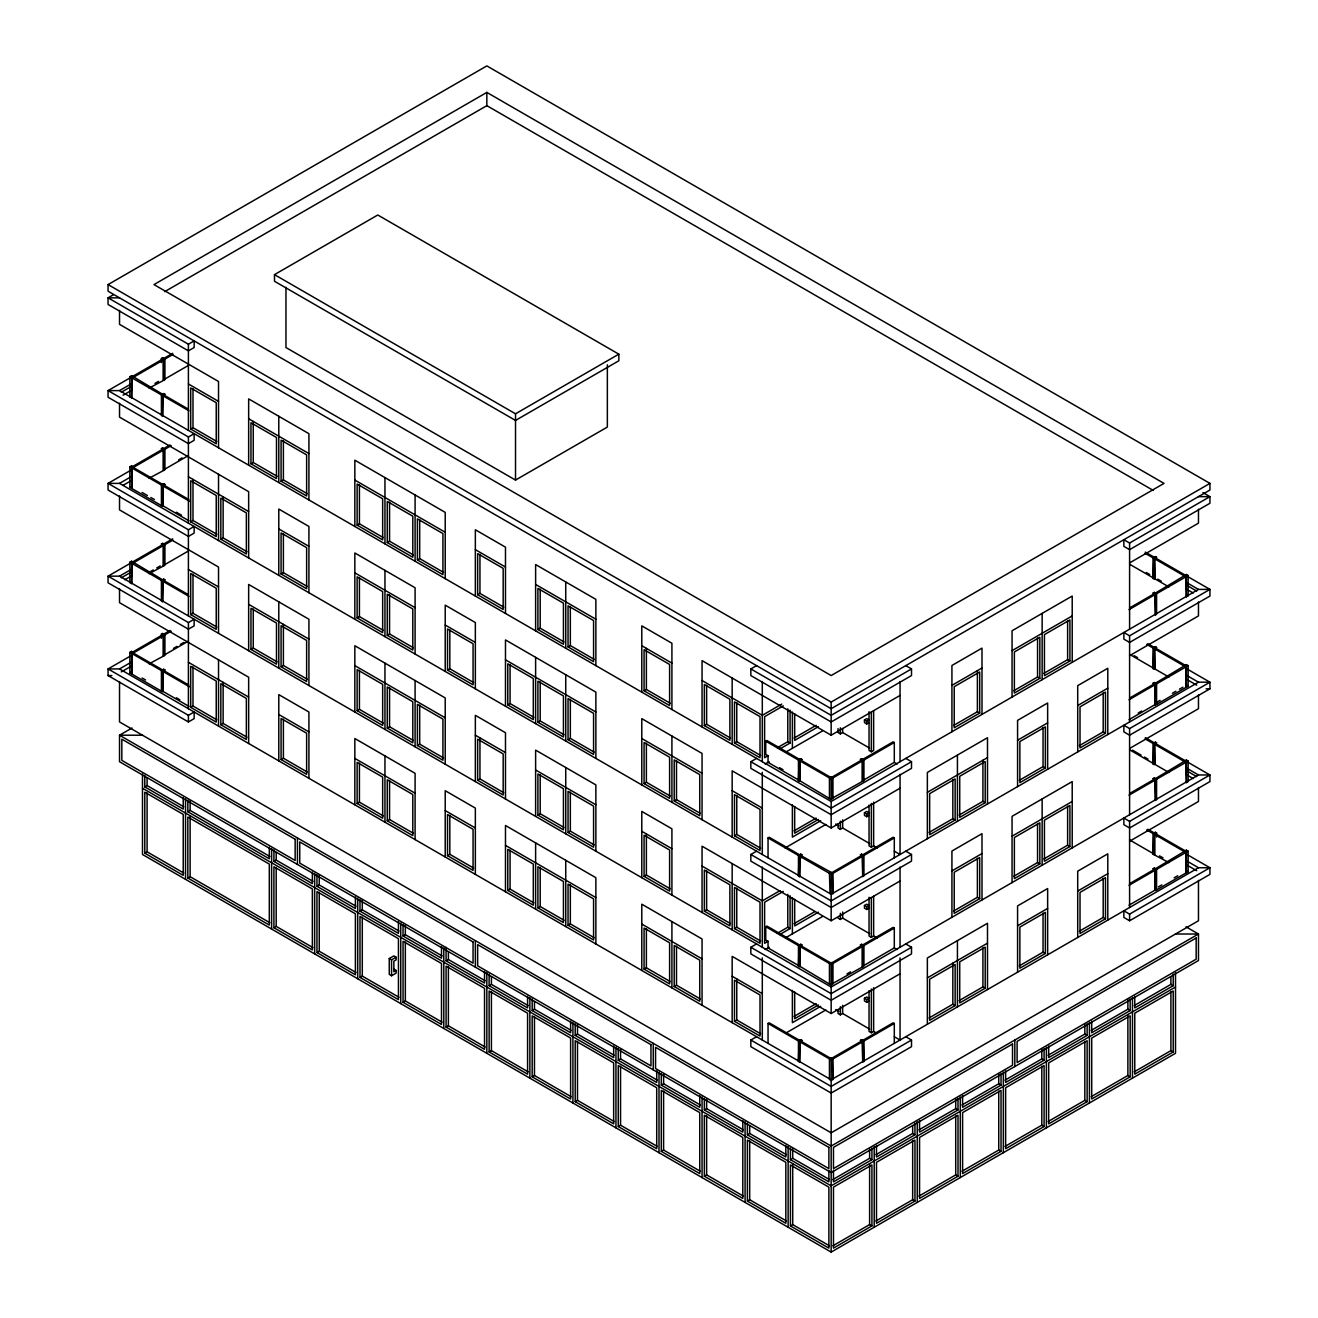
<?xml version="1.0" encoding="UTF-8"?>
<svg xmlns="http://www.w3.org/2000/svg" width="1318" height="1318" viewBox="0 0 1318 1318"><rect width="100%" height="100%" fill="white"/><g stroke="black" fill="none" stroke-linecap="round" stroke-linejoin="round"><path stroke-width="1.5" d="M161.999 395.252L163.729 393.588L164.865 394.263L163.152 395.911L162.575 416.126L161.422 415.467L161.422 394.922L163.729 393.588M161.999 485.37L163.729 483.722L164.865 484.381L163.152 486.045L163.152 505.914L188.968 520.824M161.999 580.81L163.729 579.146L164.865 579.805L163.152 581.469L162.575 601.683L161.422 601.008L161.422 580.48L163.729 579.146M161.999 670.928L163.729 669.28L164.865 669.939L163.152 671.587L163.152 691.472L188.968 706.382M800.751 758.723L798.461 760.058L798.461 780.602L799.038 760.387L800.751 758.723L801.904 759.399L800.174 761.046L800.174 780.931L829.45 798.494L829.45 777.949L831.164 776.961L832.894 777.949L832.894 798.494L831.164 799.482L829.45 798.494M798.461 876.025L799.038 855.81L800.751 854.163L801.904 854.822L800.174 856.469L799.598 876.684L798.461 876.025L798.461 855.481L800.751 854.163L800.751 858.265M800.751 944.281L798.461 945.616L798.461 966.143L799.038 945.945L800.751 944.281L801.904 944.94L800.174 946.604L800.174 966.489L829.45 984.035L829.45 963.507L831.164 962.502L832.894 963.507L832.894 984.035L831.164 985.04L829.45 984.035M800.751 1039.704L798.461 1041.039L798.461 1061.583L799.038 1041.368L800.751 1039.704L801.904 1040.38L800.174 1042.027L799.598 1062.242L799.598 1041.698L801.904 1040.38M1155.425 556.608L1153.695 558.272L1153.135 578.487L1153.135 557.942L1155.425 556.608L1156.578 557.283L1154.848 558.931L1154.848 578.816L1168.901 586.922M1186.414 595.044L1188.144 596.049L1188.144 575.505L1186.414 574.5L1154.848 593.397L1154.271 592.392L1153.135 593.067L1154.848 594.715L1155.425 614.929L1156.578 614.27L1156.578 593.726L1154.271 592.392M1155.425 646.743L1153.135 648.061L1153.135 668.605L1153.695 648.39L1155.425 646.743L1156.578 647.402L1154.848 649.066L1154.848 668.934L1168.901 677.04M1154.271 682.526L1154.848 683.515L1186.414 664.634L1188.144 665.623L1188.144 686.167L1156.578 704.389L1156.578 683.844L1154.271 682.526L1153.135 683.185L1154.848 684.849L1154.848 704.718L1129.032 719.628M1155.425 742.166L1153.695 743.83L1153.135 764.028L1153.135 743.484L1155.425 742.166L1156.578 742.825L1154.848 744.489L1154.848 764.358L1168.901 772.48M1145.095 738.854L1185.838 762.381L1186.414 782.595L1188.144 781.59L1188.144 761.046L1186.414 760.058L1154.848 778.938L1154.271 777.949L1153.135 778.609L1154.848 780.272L1155.425 800.487L1155.425 779.943L1153.135 778.609M1155.425 832.284L1153.135 833.619L1153.135 854.163L1153.695 833.948L1155.425 832.284L1156.578 832.96L1156.578 837.062M1154.848 854.492L1154.848 834.607L1156.578 832.96L1154.271 834.278L1154.271 854.822L1168.901 862.598M1154.271 868.068L1154.848 869.073L1186.414 850.176L1188.144 851.181L1188.144 871.725L1156.578 889.947L1156.578 869.402L1154.271 868.068L1153.135 868.743L1154.848 870.391L1154.848 890.276L1129.032 905.186M108.06 284.589L486.836 65.9L1209.94 483.393L1209.94 490.016L831.164 708.705L108.06 291.212L108.06 284.589L831.164 702.066L1209.94 483.393M113.299 294.804L108.06 297.835L108.06 304.458L188.408 350.852L194.141 347.54L194.141 340.917L188.408 344.229L108.06 297.835L119.526 297.835M486.836 92.408L153.975 284.589L831.164 675.557L1164.025 483.393L486.836 92.408L486.836 105.654L1153.332 490.461M164.651 291.673L486.836 105.654M274.49 274.638L377.788 214.999L618.834 354.163L618.834 360.786L515.519 420.426L274.49 281.261L274.49 274.638L515.519 413.803L618.834 354.163M131.586 396.24L129.856 397.245L129.856 376.701L131.586 375.696L133.299 377.36M149.099 388.118L164.865 379.683L164.865 359.139L162.575 357.804L161.422 358.48L161.422 362.582M172.674 353.306L108.06 390.606L108.06 397.245L188.408 443.622L194.141 440.311L194.141 433.688L188.408 436.999L108.06 390.606L119.526 390.606L831.164 801.476L1198.474 589.41L1209.94 589.41L1209.94 596.049L1129.592 642.426L1123.859 639.115L1123.859 632.492L1129.592 635.803L1209.94 589.41L1145.326 552.11M133.299 376.701L131.586 377.689L131.586 398.234L132.162 378.019L172.905 354.493M119.526 390.606L131.965 383.439M121.305 392.237L131.899 386.125M123.068 395.202L131.899 390.112M154.98 383.406L158.489 381.38M162.575 357.804L164.305 359.468L164.305 379.353L188.408 365.432M164.865 394.263L162.575 395.581L162.575 416.126M190.698 429.042L216.234 443.787L216.234 402.698L190.698 387.97L190.698 429.042L192.988 427.724L216.827 441.481M163.729 483.722L161.422 485.04L161.422 505.585L129.856 487.363L129.856 466.819L131.586 465.831L133.299 467.478M163.152 470.131L163.152 450.262L161.422 448.598L162.575 447.939L164.865 449.257L164.865 469.801L149.099 478.236M131.586 465.831L132.162 466.819L161.999 449.586M162.575 447.939L163.152 448.927L170.038 444.957M133.299 466.819L131.586 467.824L131.586 488.352M171.192 445.616L132.162 468.154L132.162 488.022M130.762 470.279L108.06 483.393L108.06 490.016L188.408 536.41L194.141 533.098L194.141 526.459L188.408 529.77L108.06 483.393L119.526 483.393L831.164 894.247L1198.474 682.197L1209.94 682.197L1209.94 688.82L1129.592 735.213L1123.859 731.885L1123.859 725.262L1129.592 728.574L1209.94 682.197L1187.238 669.083M119.526 483.393L131.965 476.21M123.068 485.321L131.899 480.23M129.856 487.363L131.586 486.375M178.638 459.867L182.082 457.873M163.152 448.927L164.305 449.586L164.305 469.472L188.408 455.55M164.865 484.381L162.575 485.716L163.152 505.914M250.964 463.837L276.5 478.582L276.5 437.494L250.964 422.749L250.964 463.837L253.254 462.519L277.093 476.276M190.698 521.829L216.234 536.574L216.234 495.486L190.698 480.74L190.698 521.829L192.988 520.495L216.827 534.268M131.586 581.798L129.856 582.787L129.856 562.242L131.586 561.254L133.299 562.918M163.152 565.57L163.152 545.685L161.422 544.021L162.575 543.362L164.865 544.68L164.865 565.224L149.099 573.676M172.674 538.848L108.06 576.164L108.06 582.787L188.408 629.18L194.141 625.869L194.141 619.246L188.408 622.557L108.06 576.164L119.526 576.164L831.164 987.017L1198.474 774.968L1209.94 774.968L1209.94 781.59L1129.592 827.984L1123.859 824.673L1123.859 818.05L1129.592 821.361L1209.94 774.968L1145.326 737.652M133.299 562.242L131.586 563.247L131.586 583.792L132.162 563.577L172.905 540.051M281.08 481.235L306.633 495.98L306.633 454.891L281.08 440.146L281.08 481.235L283.386 479.917L307.226 493.673M119.526 576.164L131.965 568.981M121.305 577.795L131.899 571.683M124.831 579.739L131.899 575.653M149.708 571.996L153.218 569.969M156.743 567.943L160.252 565.916M162.575 543.362L164.305 545.026L164.305 564.895L188.408 550.99M220.831 539.227L246.367 553.972L246.367 512.883L220.831 498.138L220.831 539.227L223.121 537.892L246.96 551.649M164.865 579.805L162.575 581.139L162.575 601.683M190.698 614.6L216.234 629.345L216.234 588.256L190.698 573.511L190.698 614.6L192.988 613.282L216.827 627.038M163.729 669.28L161.422 670.598L161.422 691.143L129.856 672.921L129.856 652.377L131.586 651.389L133.299 653.036M149.099 663.794L164.865 655.359L164.865 634.815L162.575 633.48L161.422 634.156L161.422 638.258M131.586 651.389L132.162 652.377L161.999 635.144L163.152 635.803L163.152 655.689M162.575 633.48L163.152 634.485L170.038 630.498M133.299 652.377L131.586 653.366L131.586 673.91M171.192 631.174L132.162 653.695L132.162 673.58M130.762 655.837L108.06 668.934L108.06 675.574L188.408 721.951L194.141 718.639L194.141 712.017L188.408 715.328L108.06 668.934L119.526 668.934L831.164 1079.804L1198.474 867.738L1209.94 867.738L1209.94 874.378L1129.592 920.755L1123.859 917.443L1123.859 910.82L1129.592 914.132L1209.94 867.738L1187.238 854.641M357.129 525.141L382.665 539.886L382.665 498.797L357.129 484.052L357.129 525.141L359.419 523.806L383.258 537.579M281.08 574.005L306.633 588.751L306.633 547.662L281.08 532.917L281.08 574.005L283.386 572.687L307.226 586.444M119.526 668.934L131.965 661.768M121.305 671.9L131.899 665.788M129.856 672.921L131.586 671.916M173.482 648.407L176.925 646.413M180.368 644.42L183.812 642.443M163.152 634.485L164.305 635.144L164.305 655.03L188.408 641.108M164.865 669.939L162.575 671.257L163.152 691.472M387.261 542.538L412.798 557.283L412.798 516.195L387.261 501.45L387.261 542.538L389.551 541.204L413.391 554.96M285.957 287.291L285.957 347.54L515.519 480.081L607.351 427.065L607.351 364.806M250.964 649.395L276.5 664.14L276.5 623.052L250.964 608.306L250.964 649.395L253.254 648.061L277.093 661.834M417.394 559.919L442.93 574.664L442.93 533.592L417.394 518.847L417.394 559.919L419.684 558.601L443.523 572.358M132.014 727.997L119.526 735.213L119.526 761.722L831.164 1172.575L1198.474 960.525L1198.474 934.017L1186.019 926.818M190.698 707.371L216.234 722.116L216.234 681.027L190.698 666.298L190.698 707.371L192.988 706.053L216.827 719.809M357.129 617.911L382.665 632.656L382.665 591.568L357.129 576.823L357.129 617.911L359.419 616.593L383.258 630.35M281.08 666.793L306.633 681.538L306.633 640.449L281.08 625.704L281.08 666.793L283.386 665.458L307.226 679.215M220.831 724.768L246.367 739.513L246.367 698.425L220.831 683.68L220.831 724.768L223.121 723.45L246.96 737.207M387.261 635.309L412.798 650.054L412.798 608.965L387.261 594.22L387.261 635.309L389.551 633.974L413.391 647.748M144.782 775.33L144.782 786.895L147.089 785.577L183.779 806.764M477.643 594.715L503.179 609.46L503.179 568.371L477.643 553.626L477.643 594.715L479.95 593.397L503.773 607.153M357.129 710.682L382.665 725.427L382.665 684.355L357.129 669.61L357.129 710.682L359.419 709.364L383.258 723.121M187.831 800.191L187.831 811.756L190.121 810.422L269.844 856.453M281.08 759.563L306.633 774.309L306.633 733.22L281.08 718.475L281.08 759.563L283.386 758.245L307.226 772.002M447.51 670.104L473.063 684.849L473.063 643.761L447.51 629.015L447.51 670.104L449.817 668.77L473.656 682.543M144.782 853.174L183.235 875.366L183.235 814.409L144.782 792.2L144.782 853.174L147.089 851.84L183.779 873.027M537.909 629.51L563.445 644.255L563.445 603.166L537.909 588.421L537.909 629.51L540.199 628.175L564.038 641.948M387.261 728.08L412.798 742.825L412.798 701.736L387.261 686.991L387.261 728.08L389.551 726.762L413.391 740.518M568.042 646.907L593.578 661.652L593.578 620.564L568.042 605.819L568.042 646.907L570.332 645.573L594.171 659.346M187.831 878.019L269.317 925.071L269.317 864.097L187.831 817.045L187.831 878.019L190.121 876.701L269.844 922.715M417.394 745.477L442.93 760.222L442.93 719.134L417.394 704.389L417.394 745.477L419.684 744.159L443.523 757.916M507.776 704.883L533.312 719.628L533.312 678.539L507.776 663.811L507.776 704.883L510.066 703.565L533.905 717.321M357.129 803.469L382.665 818.214L382.665 777.126L357.129 762.381L357.129 803.469L359.419 802.135L383.258 815.908M273.913 849.879L273.913 861.445L276.203 860.127L312.91 881.314M537.909 722.28L563.445 737.026L563.445 695.937L537.909 681.192L537.909 722.28L540.199 720.962L564.038 734.719M387.261 820.867L412.798 835.612L412.798 794.523L387.261 779.778L387.261 820.867L389.551 819.532L413.391 833.289M477.643 780.272L503.179 795.018L503.179 753.929L477.643 739.184L477.643 780.272L479.95 778.938L503.773 792.711M644.074 690.813L669.61 705.558L669.61 664.47L644.074 649.725L644.074 690.813L646.38 689.479L670.203 703.235M568.042 739.678L593.578 754.423L593.578 713.335L568.042 698.589L568.042 739.678L570.332 738.36L594.171 752.117M316.963 874.74L316.963 886.306L319.253 884.971L355.959 906.174M273.913 927.724L312.366 949.916L312.366 888.958L273.913 866.75L273.913 927.724L276.203 926.389L312.91 947.593M905.779 665.623L911.512 668.934L911.512 675.557L831.164 721.951L750.832 675.557L750.832 668.934L756.565 665.623M447.51 855.646L473.063 870.391L473.063 829.302L447.51 814.557L447.51 855.646L449.817 854.328L473.656 868.084M359.995 899.584L359.995 911.15L362.285 909.832L398.992 931.019M537.909 815.068L563.445 829.813L563.445 788.724L537.909 773.979L537.909 815.068L540.199 813.733L564.038 827.49M704.339 725.592L729.875 740.337L729.875 699.248L704.339 684.503L704.339 725.592L706.629 724.274L730.469 738.031M316.963 952.568L355.399 974.776L355.399 913.802L316.963 891.611L316.963 952.568L319.253 951.25L355.959 972.437M644.074 783.584L669.61 798.329L669.61 757.24L644.074 742.495L644.074 783.584L646.38 782.249L670.203 796.023M781.755 704.092L762.298 715.328L702.049 680.533M783.287 705.855L764.605 716.646L764.605 757.735L768.048 755.741L768.048 762.381L799.038 780.272M568.042 832.449L593.578 847.194L593.578 806.122L568.042 791.377L568.042 832.449L570.332 831.131L594.171 844.887M734.472 742.99L760.008 757.735L760.008 716.646L734.472 701.901L734.472 742.99L736.762 741.672L760.601 755.428M403.044 924.429L403.044 935.994L405.334 934.676L442.041 955.863M389.271 958.532L393.851 955.88L396.158 957.214L396.158 959.866L393.851 961.184L393.851 971.794L396.158 970.46L396.158 973.112L391.561 975.765L389.271 974.43L389.271 958.532L391.561 959.866L396.158 957.214M768.048 755.741L765.742 754.423L765.742 741.177L766.895 740.502L800.174 759.728M507.776 890.441L533.312 905.186L533.312 864.097L507.776 849.352L507.776 890.441L510.066 889.123L533.905 902.879M359.995 977.412L398.448 999.621L398.448 938.647L359.995 916.455L359.995 977.412L362.285 976.094L398.992 997.281M674.206 800.982L699.743 815.727L699.743 774.638L674.206 759.893L674.206 800.982L676.496 799.647L700.336 813.42M905.779 758.394L911.512 761.705L911.512 768.345L831.164 814.722L750.832 768.345L750.832 761.705L756.565 758.394M911.512 668.934L831.164 715.328L750.832 668.934M1129.592 543.032L1209.94 496.639L1209.94 503.262L1129.592 549.655L1123.859 546.344L1123.859 539.721L1129.592 543.032L1129.592 629.18M777.34 747.734L787.785 741.704L790.075 743.023L790.075 710.155M794.079 738.064L816.155 725.312M779.63 749.052L790.075 743.023M818.445 726.646L794.672 740.37L794.672 713.664M765.165 764.028L769.185 761.705M785.742 752.15L822.448 730.963M702.049 726.926L702.049 660.648L831.164 735.197L900.046 695.443M1129.592 562.901L1198.474 523.147L1198.474 509.226M446.077 947.362L446.077 960.855L448.384 959.52L485.09 980.724M537.909 907.838L563.445 922.584L563.445 881.495L537.909 866.75L537.909 907.838L540.199 906.504L564.038 920.277M838.05 728.574L838.05 732.561L840.357 733.879L842.647 732.561L869.649 748.146M864.46 719.957L866.75 718.639L869.04 719.957L866.75 721.292L864.46 719.957L864.46 722.61L866.75 723.944L869.04 722.61M801.904 759.399L799.598 760.717L800.174 780.931M1156.578 557.283L1154.271 558.601L1154.848 578.816M403.044 1002.273L441.497 1024.465L441.497 963.507L403.044 941.299L403.044 1002.273L405.334 1000.939L442.041 1022.142M951.925 685.376L981.992 668.012M1012.059 650.647L1072.209 615.918M644.074 876.355L669.61 891.1L669.61 850.011L644.074 835.266L644.074 876.355L646.38 875.037L670.203 888.793M568.042 925.236L593.578 939.981L593.578 898.892L568.042 884.147L568.042 925.236L570.332 923.902L594.171 937.675M869.04 711.704L869.04 750.453L871.346 751.771L873.636 750.453L873.636 710.682M862.153 780.931L862.153 761.046L860.44 759.399L861.593 758.723L863.883 760.058L863.883 780.602L832.317 798.164L832.317 778.279L801.328 760.387M830.027 778.279L861.016 760.387M862.153 759.728L893.159 741.836L894.296 742.495L894.296 762.381L863.306 780.272L863.306 760.387L861.593 758.723M765.742 741.177L831.164 778.938L894.296 742.495M1184.701 576.164L1186.414 574.5M734.472 835.76L760.008 850.505L760.008 809.433L734.472 794.688L734.472 835.76L736.762 834.442L760.601 848.199M1129.592 607.977L1153.695 594.056M1129.032 609.624L1188.144 575.505M489.126 974.134L489.126 985.699L491.416 984.381L528.123 1005.568M953.622 725.477L977.396 711.753L979.702 713.071L979.702 671.982L954.216 686.694L954.216 727.783L979.702 713.071M1013.756 690.747L1037.546 677.024L1039.836 678.342L1039.836 637.253L1014.366 651.965L1014.366 693.054L1039.836 678.342M1043.84 673.383L1067.613 659.659L1069.919 660.993L1069.919 619.905L1044.433 634.617L1044.433 675.689L1069.919 660.993M768.048 857.804L768.048 837.918L769.185 837.26L800.174 855.151M446.077 1027.117L484.53 1049.326L484.53 988.352L446.077 966.16L446.077 1027.117L448.384 1025.799L485.09 1046.986M905.779 851.181L911.512 854.492L911.512 861.115L831.164 907.509L750.832 861.115L750.832 854.492L756.565 851.181M911.512 761.705L831.164 808.099L750.832 761.705M794.079 830.851L816.155 818.099M818.445 819.417L794.672 833.157L794.672 806.451M820.686 820.784L792.382 837.128L792.382 804.853M785.133 847.935L825.859 824.425M732.165 837.095L732.165 770.832L831.164 827.984L900.046 788.213M1129.592 655.689L1198.474 615.918L1198.474 602.013M864.46 812.745L866.75 811.41L869.04 812.745L866.75 814.063L864.46 812.745L864.46 815.397L866.75 816.715L869.04 815.397M838.05 823.997L838.05 827.984L840.357 829.302L842.647 827.984L869.649 843.569M1156.578 647.402L1154.271 648.72L1154.848 668.934M532.175 998.995L532.175 1010.56L534.465 1009.226L571.172 1030.412M704.339 911.15L729.875 925.895L729.875 884.806L704.339 870.061L704.339 911.15L706.629 909.815L730.469 923.589M801.904 854.822L799.598 856.14L799.598 876.684M927.361 792.332L987.495 757.603M1017.578 740.238L1047.645 722.874M1077.712 705.525L1107.795 688.161M489.126 1051.978L527.579 1074.17L527.579 1013.196L489.126 991.004L489.126 1051.978L491.416 1050.644L528.123 1071.831M644.074 969.142L669.61 983.887L669.61 942.798L644.074 928.053L644.074 969.142L646.38 967.807L670.203 981.564M779.992 890.671L762.298 900.869L702.049 866.091M783.287 891.413L764.605 902.204L764.605 943.293L768.048 941.299L768.048 947.922L799.038 965.814M1184.701 666.282L1186.414 664.634M869.04 805.1L869.04 845.876L871.346 847.194L873.636 845.876L877.178 847.919M1129.592 698.095L1153.695 684.174M860.44 854.822L862.73 856.14L862.73 876.684L862.153 856.469L860.44 854.822L861.593 854.163L863.883 855.481L863.883 876.025M1129.032 699.759L1188.144 665.623M832.317 873.702L832.894 893.917L832.894 873.373L831.164 872.384L829.45 873.373L830.027 893.588M734.472 928.547L760.008 943.293L760.008 902.204L734.472 887.459L734.472 928.547L736.762 927.213L760.601 940.986M830.027 873.702L861.016 855.81M861.593 854.163L862.153 855.151L893.159 837.26L894.296 837.918L894.296 857.804M768.048 837.918L831.164 874.361L894.296 837.918M575.208 1023.839L575.208 1035.404L577.498 1034.086L614.204 1055.273M768.048 941.299L765.742 939.981L765.742 926.719L766.895 926.06L800.174 945.27M929.058 832.432L952.832 818.709L955.138 820.027L955.138 778.938L929.651 793.65L929.651 834.739L955.138 820.027M959.125 815.068L982.915 801.344L985.205 802.662L985.205 761.573L959.718 776.286L959.718 817.374L985.205 802.662M1019.275 780.355L1043.049 766.615L1045.355 767.949L1045.355 726.861L1019.868 741.573L1019.868 782.661L1045.355 767.949M1079.409 745.626L1103.199 731.885L1105.489 733.22L1105.489 692.131L1080.019 706.843L1080.019 747.932L1105.489 733.22M1138.208 713.005L1141.652 711.012M1156.611 702.379L1160.12 700.352M1172.41 693.268L1175.92 691.242M1179.429 689.215L1182.938 687.189M1154.848 704.718L1156.578 704.389M674.206 986.523L699.743 1001.268L699.743 960.179L674.206 945.451L674.206 986.523L676.496 985.205L700.336 998.962M905.779 943.952L911.512 947.263L911.512 953.886L831.164 1000.28L750.832 953.886L750.832 947.263L756.565 943.952M911.512 854.492L831.164 900.869L750.832 854.492M777.34 933.276L787.785 927.246L790.075 928.58L790.075 895.713M794.079 923.621L814.458 911.858M532.175 1076.822L570.612 1099.014L570.612 1038.057L532.175 1015.849L532.175 1076.822L534.465 1075.504L571.172 1096.691M779.63 934.61L790.075 928.58M818.445 912.188L794.672 925.928L794.672 899.222M765.165 949.586L769.185 947.263M785.742 937.708L822.448 916.521M702.049 912.468L702.049 846.205L831.164 920.755L900.046 881.001M1129.592 748.459L1198.474 708.705L1198.474 694.784M838.05 918.102L840.357 919.437L842.647 918.102L869.649 933.704M864.46 905.515L866.75 904.197L869.04 905.515L866.75 906.833L864.46 905.515L864.46 908.168L866.75 909.486L869.04 908.168M801.904 944.94L799.598 946.275L800.174 966.489M1156.578 742.825L1154.271 744.159L1154.848 764.358M618.257 1048.683L618.257 1060.249L620.547 1058.931L657.254 1080.117M951.925 870.918L981.992 853.553M1012.059 836.205L1072.209 801.476M575.208 1101.667L613.661 1123.875L613.661 1062.901L575.208 1040.709L575.208 1101.667L577.498 1100.349L614.204 1121.536M869.04 897.261L869.04 935.994L871.346 937.329L873.636 935.994L877.178 938.054M862.153 966.489L862.153 946.604L860.44 944.94L861.593 944.281L863.883 945.616L863.883 966.143L832.317 983.706L832.317 963.837L801.328 945.945M830.027 963.837L861.016 945.945M862.153 945.27L893.159 927.378L894.296 928.053L894.296 947.922L863.306 965.814L863.306 945.945L861.593 944.281M765.742 926.719L831.164 964.496L894.296 928.053M1184.701 761.722L1186.414 760.058M734.472 1021.318L760.008 1036.063L760.008 994.975L734.472 980.23L734.472 1021.318L736.762 1020L760.601 1033.757M1129.592 793.518L1153.695 779.613M1129.032 795.182L1188.144 761.046M953.622 911.035L977.396 897.294L979.702 898.629L979.702 857.54L954.216 872.252L954.216 913.341L979.702 898.629M1013.756 876.305L1037.546 862.582L1039.836 863.9L1039.836 822.811L1014.366 837.523L1014.366 878.612L1039.836 863.9M1043.84 858.941L1067.613 845.217L1069.919 846.535L1069.919 805.446L1044.433 820.158L1044.433 861.247L1069.919 846.535M846.963 973.92L850.472 971.893M661.29 1073.544L661.29 1085.109L663.597 1083.775L700.303 1104.962M768.048 1043.362L768.048 1023.476L769.185 1022.817L800.174 1040.709M905.779 1036.722L911.512 1040.034L911.512 1046.673L831.164 1093.05L750.832 1046.673L750.832 1040.034L756.565 1036.722M911.512 947.263L831.164 993.657L750.832 947.263M794.079 1016.392L816.155 1003.641M818.445 1004.975L794.672 1018.699L794.672 991.993M820.686 1006.342L792.382 1022.686L792.382 990.411M618.257 1126.528L656.71 1148.719L656.71 1087.762L618.257 1065.554L618.257 1126.528L620.547 1125.193L657.254 1146.38M786.895 1032.472L825.859 1009.967M732.165 1022.653L732.165 956.374L831.164 1013.526L900.046 973.771M1129.592 841.23L1198.474 801.476L1198.474 787.554M864.46 998.286L866.75 996.968L869.04 998.286L866.75 999.621L864.46 998.286L864.46 1000.939L866.75 1002.273L869.04 1000.939M838.05 1009.555L838.05 1013.526L840.357 1014.86L842.647 1013.526L869.649 1029.127M927.361 977.874L987.495 943.161M1017.578 925.796L1047.645 908.431M1077.712 891.067L1107.795 873.702M704.339 1098.388L704.339 1109.954L706.629 1108.636L743.336 1129.823M661.29 1151.372L699.743 1173.58L699.743 1112.606L661.29 1090.398L661.29 1151.372L663.597 1150.054L700.303 1171.241M1184.701 851.84L1186.414 850.176M869.04 990.642L869.04 1031.434L871.346 1032.752L873.636 1031.434L877.178 1033.477M1129.592 883.653L1153.695 869.732M860.44 1040.38L862.73 1041.698L862.73 1062.242L862.153 1042.027L860.44 1040.38L861.593 1039.704L863.883 1041.039L863.883 1061.583L863.306 1041.368L861.593 1039.704M1129.032 885.301L1188.144 851.181M831.164 1057.926L829.45 1058.931L829.45 1079.475L831.164 1080.463L832.894 1079.475L832.894 1058.931L831.164 1058.601M830.027 1059.26L861.016 1041.368M862.153 1040.709L893.159 1022.817L894.296 1023.476L894.296 1043.362M768.048 1023.476L831.164 1059.919L894.296 1023.476M929.058 1017.99L952.832 1004.25L955.138 1005.585L955.138 964.496L929.651 979.208L929.651 1020.297L955.138 1005.585M959.125 1000.626L982.915 986.902L985.205 988.22L985.205 947.131L959.718 961.843L959.718 1002.932L985.205 988.22M1019.275 965.896L1043.049 952.173L1045.355 953.491L1045.355 912.402L1019.868 927.114L1019.868 968.203L1045.355 953.491M1079.409 931.183L1103.199 917.443L1105.489 918.778L1105.489 877.689L1080.019 892.401L1080.019 933.49L1105.489 918.778M1158.357 886.932L1161.866 884.889M1174.157 877.804L1177.666 875.778M1154.848 890.276L1156.578 889.947M747.388 1123.233L747.388 1134.798L749.678 1133.48L786.385 1154.667M911.512 1040.034L831.164 1086.427L750.832 1040.034M704.339 1176.216L742.792 1198.424L742.792 1137.45L704.339 1115.259L704.339 1176.216L706.629 1174.898L743.336 1196.085M790.421 1148.093L790.421 1159.659L792.711 1158.324L829.417 1179.528M747.388 1201.077L785.825 1223.269L785.825 1162.311L747.388 1140.103L747.388 1201.077L749.678 1199.742L786.385 1220.946M832.91 1179.528L869.616 1158.324L871.923 1159.659L871.923 1148.093M875.959 1154.667L912.666 1133.48L914.956 1134.798L914.956 1123.233M919.008 1129.823L955.715 1108.636L958.005 1109.954L958.005 1098.388M962.041 1104.962L998.747 1083.775L1001.037 1085.109L1001.037 1073.544M1005.09 1080.117L1041.797 1058.931L1044.087 1060.249L1044.087 1048.683M1048.123 1055.273L1084.829 1034.086L1087.136 1035.404L1087.136 1023.839M1091.172 1030.412L1127.879 1009.226L1130.169 1010.56L1130.169 998.995M1134.221 1005.568L1170.911 984.381L1173.218 985.699L1173.218 974.134M871.923 1159.659L833.47 1181.851L833.47 1170.285M914.956 1134.798L876.503 1157.006L876.503 1145.441M958.005 1109.954L919.552 1132.162L919.552 1120.58M1001.037 1085.109L962.601 1107.301L962.601 1095.736M1044.087 1060.249L1005.634 1082.457L1005.634 1070.891M1087.136 1035.404L1048.683 1057.596L1048.683 1046.031M1130.169 1010.56L1091.716 1032.752L1091.716 1021.186M1173.218 985.699L1134.765 1007.908L1134.765 996.342M1175.508 987.034L831.164 1185.838L142.492 788.23M790.421 1225.921L828.874 1248.13L828.874 1187.156L790.421 1164.964L790.421 1225.921L792.711 1224.603L829.417 1245.79M832.91 1245.79L869.616 1224.603L871.923 1225.921L871.923 1164.964L833.47 1187.156L833.47 1248.13L871.923 1225.921M875.959 1220.946L912.666 1199.742L914.956 1201.077L914.956 1140.103L876.503 1162.311L876.503 1223.269L914.956 1201.077M919.008 1196.085L955.715 1174.898L958.005 1176.216L958.005 1115.259L919.552 1137.45L919.552 1198.424L958.005 1176.216M962.041 1171.241L998.747 1150.054L1001.037 1151.372L1001.037 1090.398L962.601 1112.606L962.601 1173.58L1001.037 1151.372M1005.09 1146.38L1041.797 1125.193L1044.087 1126.528L1044.087 1065.554L1005.634 1087.762L1005.634 1148.719L1044.087 1126.528M1048.123 1121.536L1084.829 1100.349L1087.136 1101.667L1087.136 1040.709L1048.683 1062.901L1048.683 1123.875L1087.136 1101.667M1091.172 1096.691L1127.879 1075.504L1130.169 1076.822L1130.169 1015.849L1091.716 1038.057L1091.716 1099.014L1130.169 1076.822M1134.221 1071.831L1170.911 1050.644L1173.218 1051.978L1173.218 991.004L1134.765 1013.196L1134.765 1074.17L1173.218 1051.978M142.492 773.946L142.492 854.492L831.164 1252.1L1175.508 1053.296L1175.508 972.75M1198.474 496.639L1209.94 496.639L1202.955 492.602M108.06 675.574L111.882 675.574M1206.118 688.82L1209.94 688.82M142.492 735.213L119.526 735.213L831.164 1146.067L1198.474 934.017L1175.508 934.017M1184.701 575.505L1186.414 576.493L1186.414 597.038L1185.838 576.823L1145.095 553.296M1186.035 582.243L1198.474 589.41M1186.101 584.928L1196.695 591.041M1186.101 588.899L1193.169 592.985M1146.248 572.523L1149.691 574.5M1157.748 579.162L1161.257 581.189M1129.592 564.236L1153.695 578.157M1153.135 578.487L1154.271 579.146M1154.848 593.397L1156.001 594.056M1153.135 593.067L1155.425 594.385L1155.425 614.929M1147.846 643.695L1154.848 647.731M1156.001 648.39L1185.838 665.623M1184.701 665.623L1186.414 666.611L1186.414 687.156M1146.693 644.354L1185.838 666.957L1185.838 686.826M1186.035 675.014L1198.474 682.197M1186.101 679.034L1196.695 685.146M1186.414 685.179L1188.144 686.167M1134.188 655.689L1137.632 657.666M1129.592 654.354L1153.695 668.275M1153.135 668.605L1154.271 669.264M1154.848 683.515L1156.001 684.174M1153.135 683.185L1155.425 684.52L1155.425 705.048M1184.701 761.046L1186.414 762.051L1186.414 782.595M1186.035 767.784L1198.474 774.968M1186.101 770.486L1196.695 776.599M1186.101 774.457L1193.169 778.543M1132.475 750.123L1141.075 755.082M1144.518 757.076L1147.962 759.069M1129.592 749.794L1153.695 763.699M1153.135 764.028L1154.271 764.704M1154.271 777.949L1156.578 779.284L1156.578 799.812M1154.848 778.938L1156.001 779.613M1147.846 829.236L1154.848 833.289M1156.001 833.948L1185.838 851.181M1184.701 851.181L1186.414 852.169L1186.414 872.714M1146.693 829.895L1185.838 852.499L1185.838 872.384M1186.035 860.572L1198.474 867.738M1186.101 864.592L1196.695 870.704M1186.414 870.72L1188.144 871.725M1159.51 855.86L1163.02 857.886M1129.592 839.912L1153.695 853.833M1153.135 854.163L1154.271 854.822M1154.848 869.073L1156.001 869.732M1153.135 868.743L1155.425 870.061L1155.425 890.606M894.296 762.381L897.163 764.028M860.44 759.399L862.73 760.717L862.73 781.261M188.408 383.983L218.524 401.38M248.657 418.778L308.923 453.573M354.839 480.081L445.22 532.258M475.353 549.655L505.486 567.053M535.619 584.451L595.868 619.229M641.784 645.738L671.916 663.135M163.152 394.593L131.586 375.696M164.305 395.252L188.408 409.173M129.856 376.701L188.968 410.821M779.515 767.669L782.958 769.663M798.461 780.602L799.598 781.261M894.296 851.181L900.046 854.492L900.046 774.309M835.76 824.014L838.825 825.776M161.422 448.598L163.729 449.916L163.729 470.46M862.153 855.151L863.306 855.81L863.306 875.696M188.408 476.77L248.657 511.549M278.79 528.946L308.923 546.344M354.839 572.852L415.088 607.647M445.22 625.029L475.353 642.426M505.486 659.824L595.868 712.017M641.784 738.525L702.049 773.304M732.165 790.701L762.298 808.099M132.162 466.819L163.152 484.711M164.305 485.37L188.82 499.538M129.856 466.819L189.43 501.219M801.328 855.81L831.164 872.384M142.08 492.438L147.352 495.469M150.862 497.496L154.371 499.522M176.348 512.208L181.522 515.19M161.422 505.585L162.575 506.244M894.296 947.922L897.163 949.586M860.44 944.94L862.73 946.275L862.73 966.819M161.422 544.021L163.729 545.355L163.729 565.9M188.408 569.541L218.524 586.938M248.657 604.336L308.923 639.115M354.839 665.623L445.22 717.816M475.353 735.213L505.486 752.594M535.619 769.992L595.868 804.787M641.784 831.296L671.916 848.693M163.152 580.134L131.586 561.254M164.305 580.81L188.408 594.715M129.856 562.242L188.968 596.379M798.461 966.143L799.598 966.819M894.296 1036.722L900.046 1040.034L900.046 957.873M835.76 1009.555L838.825 1011.318M188.408 662.311L248.657 697.107M278.79 714.504L308.923 731.902M354.839 758.41L415.088 793.189M445.22 810.586L475.353 827.984M505.486 845.382L595.868 897.558M641.784 924.066L702.049 958.861M732.165 976.259L762.298 993.657M132.162 652.377L163.152 670.269M164.305 670.928L188.82 685.096M129.856 652.377L189.43 686.76M801.328 1041.368L832.317 1059.26L832.894 1079.475M142.08 677.979L145.59 680.006M176.348 697.766L179.792 699.759M161.422 691.143L162.575 691.802M144.782 786.895L183.235 809.104L183.235 797.538M187.831 811.756L269.317 858.792L269.317 847.227M273.913 861.445L312.366 883.653L312.366 872.088M316.963 886.306L355.399 908.497L355.399 896.932M359.995 911.15L398.448 933.358L398.448 921.793M403.044 935.994L441.497 958.202L441.497 946.637M446.077 960.855L484.53 983.047L484.53 971.481M489.126 985.699L527.579 1007.908L527.579 996.342M532.175 1010.56L570.612 1032.752L570.612 1021.186M575.208 1035.404L613.661 1057.596L613.661 1046.031M618.257 1060.249L656.71 1082.457L656.71 1070.891M661.29 1085.109L699.743 1107.301L699.743 1095.736M704.339 1109.954L742.792 1132.162L742.792 1120.58M747.388 1134.798L785.825 1157.006L785.825 1145.441M790.421 1159.659L828.874 1181.851L828.874 1170.285M393.851 969.142L396.158 970.46M161.999 635.144L161.422 634.156L163.729 635.474L163.729 656.018M1198.474 880.424L1198.474 920.755L831.164 1132.821L119.526 721.951L119.526 681.62M1170.911 976.671L1170.911 984.381M1170.911 991.713L1170.911 1050.644M1132.475 997.611L1132.475 1078.14M1129.592 635.803L1129.592 721.951M1129.592 728.574L1129.592 814.722M1129.592 821.361L1129.592 907.509M1129.592 914.132L1129.592 920.755M1127.879 999.588L1127.879 1009.226M1127.879 1014.53L1127.879 1075.504M1107.795 734.538L1107.795 668.275L1077.712 685.64L1077.712 751.903M1107.795 920.096L1107.795 853.833L1077.712 871.182L1077.712 937.46M1103.199 692.856L1103.199 731.885M1103.199 878.414L1103.199 917.443M1089.426 1022.455L1089.426 1103.001M1084.829 1024.432L1084.829 1034.086M1084.829 1041.418L1084.829 1100.349M1072.209 662.311L1072.209 596.049L1012.059 630.762L1012.059 697.041M1072.209 847.869L1072.209 781.59L1012.059 816.32L1012.059 882.582M1067.613 620.63L1067.613 659.659M1067.613 806.188L1067.613 845.217M1047.645 769.267L1047.645 703.005L1017.578 720.369L1017.578 786.632M1047.645 954.825L1047.645 888.546L1017.578 905.911L1017.578 972.19M1046.377 1047.299L1046.377 1127.846M1043.049 727.585L1043.049 766.615M1043.049 913.143L1043.049 952.173M1042.143 613.397L1042.143 679.676M1042.143 798.955L1042.143 865.218M1041.797 1049.293L1041.797 1058.931M1041.797 1066.262L1041.797 1125.193M1037.546 637.994L1037.546 677.024M1037.546 823.536L1037.546 862.582M1014.811 1040.034L1014.811 1066.542M1003.344 1072.16L1003.344 1152.706M998.747 1074.137L998.747 1083.775M998.747 1091.106L998.747 1150.054M987.495 803.996L987.495 737.718L927.361 772.447L927.361 838.709M987.495 989.538L987.495 923.275L927.361 958.005L927.361 1024.267M982.915 760.255L982.915 801.344M982.915 947.856L982.915 986.902M981.992 714.405L981.992 648.126L951.925 665.491L951.925 731.754M981.992 899.947L981.992 833.684L951.925 851.049L951.925 917.312M977.396 670.664L977.396 711.753M977.396 858.265L977.396 897.294M960.295 1097.004L960.295 1177.551M957.428 755.082L957.428 821.361M957.428 940.64L957.428 1006.903M955.715 1098.998L955.715 1108.636M955.715 1115.967L955.715 1174.898M952.832 779.679L952.832 818.709M952.832 963.161L952.832 1004.25M917.262 1121.865L917.262 1202.395M912.666 1125.77L912.666 1133.48M912.666 1140.811L912.666 1199.742M900.046 681.521L900.046 761.705M900.046 867.079L900.046 947.263M874.213 1146.709L874.213 1227.256M873.636 802.135L873.636 845.876M873.636 896.24L873.636 935.994M873.636 987.693L873.636 1031.434M871.346 712.017L871.346 751.771M871.346 803.469L871.346 847.194M871.346 897.558L871.346 937.329M871.346 989.011L871.346 1032.752M869.616 1148.686L869.616 1158.324M869.616 1163.629L869.616 1224.603M866.75 721.292L866.75 723.944M866.75 814.063L866.75 816.715M866.75 906.833L866.75 909.486M866.75 999.621L866.75 1002.273M842.647 728.475L842.647 732.561M842.647 819.829L842.647 827.984M842.647 911.99L842.647 918.102M842.647 1005.37L842.647 1013.526M840.357 727.767L840.357 733.879M840.357 821.147L840.357 829.302M840.357 913.308L840.357 919.437M840.357 1006.705L840.357 1014.86M831.164 702.066L831.164 735.197M831.164 778.938L831.164 799.482M831.164 801.476L831.164 827.984M831.164 874.361L831.164 920.755M831.164 964.496L831.164 985.04M831.164 987.017L831.164 1013.526M831.164 1059.919L831.164 1252.1M792.711 1148.686L792.711 1158.324M792.711 1163.629L792.711 1224.603M792.382 712.066L792.382 748.327M792.382 897.624L792.382 933.885M788.131 1146.709L788.131 1227.256M787.785 708.837L787.785 741.704M787.785 894.378L787.785 927.246M762.298 681.521L762.298 761.705M762.298 772.315L762.298 854.492M762.298 867.079L762.298 947.263M762.298 957.873L762.298 1040.034M749.678 1125.77L749.678 1133.48M749.678 1140.811L749.678 1199.742M745.082 1121.865L745.082 1202.395M736.762 702.642L736.762 741.672M736.762 795.413L736.762 834.442M736.762 888.184L736.762 927.213M736.762 978.912L736.762 1020M732.165 678.045L732.165 744.324M732.165 863.603L732.165 929.865M706.629 685.245L706.629 724.274M706.629 870.786L706.629 909.815M706.629 1098.998L706.629 1108.636M706.629 1115.967L706.629 1174.898M702.049 819.697L702.049 753.435L641.784 718.639L641.784 784.902M702.049 1005.255L702.049 938.976L641.784 904.197L641.784 970.46M702.049 1097.004L702.049 1177.551M676.496 760.618L676.496 799.647M676.496 946.176L676.496 985.205M671.916 709.529L671.916 643.25L641.784 625.869L641.784 692.131M671.916 736.037L671.916 802.3M671.916 895.087L671.916 828.808L641.784 811.41L641.784 877.689M671.916 921.579L671.916 987.857M663.597 1074.137L663.597 1083.775M663.597 1091.106L663.597 1150.054M659 1072.16L659 1152.706M653.267 1043.362L653.267 1069.87M646.38 648.39L646.38 689.479M646.38 743.22L646.38 782.249M646.38 833.948L646.38 875.037M646.38 928.778L646.38 967.807M620.547 1049.293L620.547 1058.931M620.547 1066.262L620.547 1125.193M615.951 1047.299L615.951 1127.846M595.868 665.623L595.868 599.361L535.619 564.565L535.619 630.828M595.868 758.394L595.868 692.131L505.486 639.938L505.486 706.217M595.868 851.181L595.868 784.902L535.619 750.123L535.619 816.386M595.868 943.952L595.868 877.689L505.486 825.496L505.486 891.759M577.498 1024.432L577.498 1034.086M577.498 1041.418L577.498 1100.349M572.918 1022.455L572.918 1103.001M570.332 606.544L570.332 645.573M570.332 699.314L570.332 738.36M570.332 792.102L570.332 831.131M570.332 884.872L570.332 923.902M565.735 581.963L565.735 648.225M565.735 674.734L565.735 741.013M565.735 767.504L565.735 833.783M565.735 860.292L565.735 926.554M540.199 589.146L540.199 628.175M540.199 681.933L540.199 720.962M540.199 774.704L540.199 813.733M540.199 867.475L540.199 906.504M535.619 657.336L535.619 723.615M535.619 842.894L535.619 909.156M534.465 1001.515L534.465 1009.226M534.465 1016.557L534.465 1075.504M529.869 997.611L529.869 1078.14M515.519 413.803L515.519 480.081M510.066 664.536L510.066 703.565M510.066 850.077L510.066 889.123M505.486 613.43L505.486 547.168L475.353 529.77L475.353 596.049M505.486 798.988L505.486 732.726L475.353 715.328L475.353 781.59M491.416 976.671L491.416 984.381M491.416 991.713L491.416 1050.644M486.836 972.75L486.836 1053.296M479.95 554.367L479.95 593.397M479.95 737.866L479.95 778.938M475.353 688.82L475.353 622.557L445.22 605.16L445.22 671.422M475.353 874.378L475.353 808.099L445.22 790.701L445.22 856.98M475.353 940.64L475.353 967.148M449.817 629.74L449.817 668.77M449.817 815.298L449.817 854.328M448.384 951.81L448.384 959.52M448.384 966.868L448.384 1025.799M445.22 578.651L445.22 512.372L354.839 460.196L354.839 526.459M445.22 764.193L445.22 697.93L354.839 645.738L354.839 712.017M443.787 947.906L443.787 1028.452M419.684 519.572L419.684 558.601M419.684 705.13L419.684 744.159M415.088 494.991L415.088 561.254M415.088 654.025L415.088 587.762L354.839 552.967L354.839 619.246M415.088 680.533L415.088 746.812M415.088 839.582L415.088 773.32L354.839 738.525L354.839 804.787M405.334 925.038L405.334 934.676M405.334 942.008L405.334 1000.939M400.738 923.061L400.738 1003.591M391.561 959.866L391.561 975.765M389.551 502.174L389.551 541.204M389.551 594.945L389.551 633.974M389.551 687.732L389.551 726.762M389.551 780.503L389.551 819.532M384.955 477.594L384.955 543.856M384.955 570.365L384.955 636.627M384.955 663.135L384.955 729.414M384.955 755.922L384.955 822.185M362.285 900.194L362.285 909.832M362.285 917.163L362.285 976.094M359.419 484.777L359.419 523.806M359.419 577.548L359.419 616.593M359.419 670.335L359.419 709.364M359.419 763.106L359.419 802.135M357.705 898.201L357.705 978.747M319.253 875.333L319.253 884.971M319.253 892.302L319.253 951.25M314.656 873.356L314.656 953.903M308.923 499.95L308.923 433.688L248.657 398.893L248.657 465.172M308.923 592.738L308.923 526.459L278.79 509.061L278.79 575.34M308.923 685.508L308.923 619.246L248.657 584.451L248.657 650.713M308.923 778.279L308.923 712.017L278.79 694.619L278.79 760.881M297.44 837.918L297.44 864.427M283.386 440.871L283.386 479.917M283.386 533.658L283.386 572.687M283.386 624.37L283.386 665.458M283.386 719.2L283.386 758.245M278.79 416.29L278.79 482.553M278.79 601.848L278.79 668.111M276.203 852.416L276.203 860.127M276.203 867.458L276.203 926.389M271.623 848.495L271.623 929.042M253.254 421.43L253.254 462.519M253.254 609.031L253.254 648.061M248.657 557.942L248.657 491.68L119.526 417.114L119.526 403.209M248.657 743.5L248.657 677.221L119.526 602.672L119.526 588.751M223.121 496.804L223.121 537.892M223.121 682.362L223.121 723.45M218.524 447.774L218.524 381.495L119.526 324.343L119.526 310.422M218.524 474.282L218.524 540.545M218.524 633.315L218.524 567.053L119.526 509.901L119.526 495.98M218.524 659.824L218.524 726.103M192.988 388.695L192.988 427.724M192.988 479.406L192.988 520.495M192.988 574.236L192.988 613.282M192.988 667.023L192.988 706.053M190.121 800.784L190.121 810.422M190.121 815.727L190.121 876.701M188.408 344.229L188.408 430.376M188.408 436.999L188.408 523.147M188.408 529.77L188.408 615.918M188.408 622.557L188.408 708.705M188.408 715.328L188.408 721.951M185.525 798.807L185.525 879.337M163.729 380.342L163.729 359.798L161.422 358.48L163.152 360.127L163.152 380.012M147.089 777.867L147.089 785.577M147.089 792.909L147.089 851.84M1012.521 1044.021L833.47 1147.401L833.47 1168.605L1012.521 1065.224L1012.521 1044.021M1196.167 937.988L1017.117 1041.368L1017.117 1062.572L1196.167 959.191L1196.167 937.988M295.15 839.253L121.833 739.184L121.833 760.387L295.15 860.456L295.15 839.253M473.063 941.958L299.746 841.905L299.746 863.109L473.063 963.178L473.063 941.958M650.96 1044.68L477.643 944.611L477.643 965.83L650.96 1065.883L650.96 1044.68M828.874 1147.401L655.557 1047.332L655.557 1068.536L828.874 1168.605L828.874 1147.401"/></g></svg>
